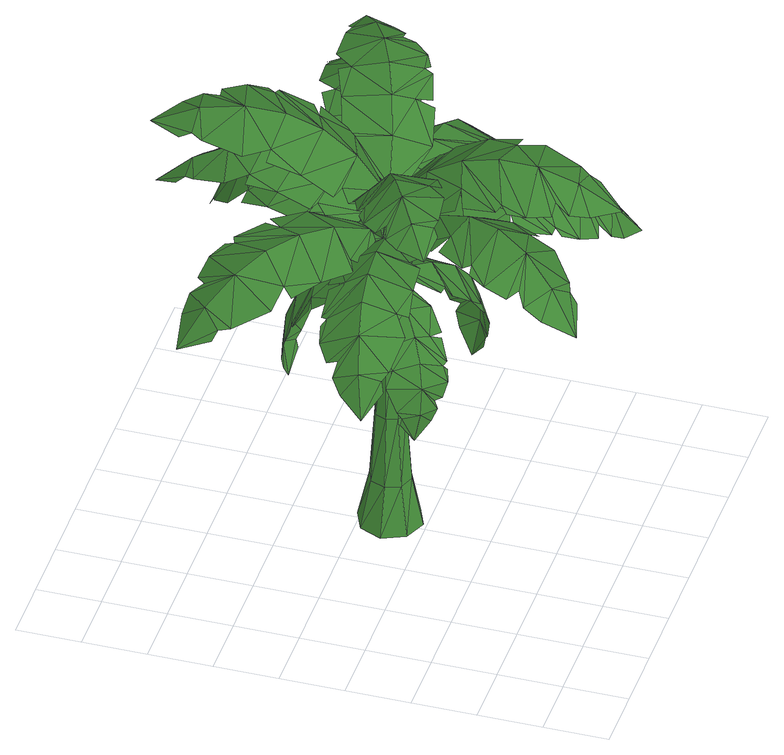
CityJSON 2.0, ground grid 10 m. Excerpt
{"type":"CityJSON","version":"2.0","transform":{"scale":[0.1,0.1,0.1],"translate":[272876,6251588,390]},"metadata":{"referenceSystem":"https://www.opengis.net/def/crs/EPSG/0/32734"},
"CityObjects":{
"tree1":{"type":"SolitaryVegetationObject","attributes":{"height":2.3,"width":0.15,"group":"standard","type":"palm","footprint":[263488.61,6242612.97],"ground_height":25.98},"geometry":[{"type":"MultiSurface","lod":"2","boundaries":[[[0,1,2]],[[2,3,4]],[[5,6,7]],[[8,0,9]],[[10,0,2]],[[9,11,5]],[[12,13,14]],[[14,15,16]],[[17,18,19]],[[20,12,21]],[[22,12,14]],[[21,23,17]],[[24,25,26]],[[26,27,28]],[[29,30,31]],[[32,24,33]],[[34,24,26]],[[33,35,29]],[[36,37,38]],[[39,40,41]],[[40,39,42]],[[43,44,45]],[[44,43,46]],[[47,48,49]],[[48,47,50]],[[51,52,53]],[[52,51,54]],[[55,56,57]],[[56,55,58]],[[59,60,61]],[[60,59,62]],[[63,64,65]],[[37,36,66]],[[64,63,67]],[[68,36,69]],[[40,70,71]],[[36,68,72]],[[73,64,74]],[[75,60,76]],[[64,73,77]],[[78,56,79]],[[60,75,80]],[[81,52,82]],[[56,78,83]],[[84,48,85]],[[52,81,86]],[[87,44,88]],[[48,84,89]],[[70,40,90]],[[44,87,91]],[[92,93,94]],[[94,95,96]],[[97,98,99]],[[100,92,101]],[[102,92,94]],[[101,103,97]],[[104,105,106]],[[106,107,108]],[[109,110,111]],[[112,104,113]],[[114,104,106]],[[113,115,109]],[[116,117,118]],[[118,119,120]],[[121,122,123]],[[124,116,125]],[[126,116,118]],[[125,127,121]],[[128,129,130]],[[130,131,132]],[[133,134,135]],[[136,128,137]],[[138,128,130]],[[137,139,133]],[[140,141,142]],[[142,143,144]],[[145,146,147]],[[148,140,149]],[[150,140,142]],[[149,151,145]],[[152,153,154]],[[154,155,156]],[[157,158,159]],[[160,152,161]],[[162,152,154]],[[161,163,157]],[[164,165,166]],[[166,167,168]],[[169,170,171]],[[172,164,173]],[[174,164,166]],[[173,175,169]],[[176,177,178]],[[178,179,180]],[[181,182,183]],[[184,176,185]],[[186,176,178]],[[185,187,181]],[[188,189,190]],[[190,191,192]],[[193,194,195]],[[196,188,197]],[[198,188,190]],[[197,199,193]],[[200,201,202]],[[201,203,204]],[[205,206,207]],[[208,209,200]],[[210,201,200]],[[209,205,211]],[[212,213,214]],[[213,215,216]],[[217,218,219]],[[220,221,212]],[[222,213,212]],[[221,217,223]],[[224,225,226]],[[225,227,228]],[[229,230,231]],[[232,233,224]],[[234,225,224]],[[233,229,235]],[[10,2,236]],[[10,236,237]],[[236,2,4]],[[236,4,238]],[[5,11,239]],[[5,239,240]],[[8,241,1]],[[8,1,0]],[[10,242,243]],[[10,243,0]],[[5,7,8]],[[5,8,9]],[[244,245,11]],[[244,11,9]],[[5,240,246]],[[5,246,247]],[[247,248,6]],[[247,6,5]],[[249,250,248]],[[249,248,247]],[[247,246,251]],[[247,251,249]],[[244,9,0]],[[244,0,243]],[[4,3,252]],[[4,252,253]],[[2,1,254]],[[2,254,3]],[[22,14,255]],[[22,255,256]],[[255,14,16]],[[255,16,257]],[[17,23,258]],[[17,258,259]],[[20,260,13]],[[20,13,12]],[[22,261,262]],[[22,262,12]],[[17,19,20]],[[17,20,21]],[[263,264,23]],[[263,23,21]],[[17,259,265]],[[17,265,266]],[[266,267,18]],[[266,18,17]],[[268,269,267]],[[268,267,266]],[[266,265,270]],[[266,270,268]],[[263,21,12]],[[263,12,262]],[[16,15,271]],[[16,271,272]],[[14,13,273]],[[14,273,15]],[[34,26,274]],[[34,274,275]],[[274,26,28]],[[274,28,276]],[[29,35,277]],[[29,277,278]],[[32,279,25]],[[32,25,24]],[[34,280,281]],[[34,281,24]],[[29,31,32]],[[29,32,33]],[[282,283,35]],[[282,35,33]],[[29,278,284]],[[29,284,285]],[[285,286,30]],[[285,30,29]],[[287,288,286]],[[287,286,285]],[[285,284,289]],[[285,289,287]],[[282,33,24]],[[282,24,281]],[[28,27,290]],[[28,290,291]],[[26,25,292]],[[26,292,27]],[[293,294,295]],[[293,295,296]],[[294,297,298]],[[294,298,295]],[[297,299,300]],[[297,300,298]],[[299,301,302]],[[299,302,300]],[[301,303,304]],[[301,304,302]],[[303,305,306]],[[303,306,304]],[[305,307,308]],[[305,308,306]],[[307,293,296]],[[307,296,308]],[[309,310,311]],[[309,311,312]],[[310,313,314]],[[310,314,311]],[[313,315,316]],[[313,316,314]],[[315,317,318]],[[315,318,316]],[[317,319,320]],[[317,320,318]],[[319,321,322]],[[319,322,320]],[[321,323,324]],[[321,324,322]],[[323,309,312]],[[323,312,324]],[[41,38,37]],[[41,37,39]],[[45,42,39]],[[45,39,43]],[[49,46,43]],[[49,43,47]],[[53,50,47]],[[53,47,51]],[[57,54,51]],[[57,51,55]],[[61,58,55]],[[61,55,59]],[[65,62,59]],[[65,59,63]],[[63,37,66]],[[63,66,67]],[[325,70,87]],[[325,87,84]],[[325,84,81]],[[325,81,78]],[[325,78,75]],[[325,75,73]],[[325,73,68]],[[325,68,70]],[[314,43,39]],[[314,39,311]],[[316,47,43]],[[316,43,314]],[[318,51,47]],[[318,47,316]],[[320,55,51]],[[320,51,318]],[[322,59,55]],[[322,55,320]],[[324,63,59]],[[324,59,322]],[[312,37,63]],[[312,63,324]],[[311,39,37]],[[311,37,312]],[[71,69,36]],[[71,36,40]],[[64,36,72]],[[64,72,74]],[[77,76,60]],[[77,60,64]],[[80,79,56]],[[80,56,60]],[[83,82,52]],[[83,52,56]],[[86,85,48]],[[86,48,52]],[[89,88,44]],[[89,44,48]],[[91,90,40]],[[91,40,44]],[[40,36,38]],[[40,38,41]],[[44,40,42]],[[44,42,45]],[[48,44,46]],[[48,46,49]],[[52,48,50]],[[52,50,53]],[[56,52,54]],[[56,54,57]],[[60,56,58]],[[60,58,61]],[[64,60,62]],[[64,62,65]],[[36,64,67]],[[36,67,66]],[[70,68,69]],[[70,69,71]],[[68,73,74]],[[68,74,72]],[[73,75,76]],[[73,76,77]],[[75,78,79]],[[75,79,80]],[[78,81,82]],[[78,82,83]],[[81,84,85]],[[81,85,86]],[[84,87,88]],[[84,88,89]],[[87,70,90]],[[87,90,91]],[[296,295,310]],[[296,310,309]],[[295,298,313]],[[295,313,310]],[[298,300,315]],[[298,315,313]],[[300,302,317]],[[300,317,315]],[[302,304,319]],[[302,319,317]],[[304,306,321]],[[304,321,319]],[[306,308,323]],[[306,323,321]],[[308,296,309]],[[308,309,323]],[[102,94,326]],[[102,326,327]],[[326,94,96]],[[326,96,328]],[[97,103,329]],[[97,329,330]],[[100,331,93]],[[100,93,92]],[[102,332,333]],[[102,333,92]],[[97,99,100]],[[97,100,101]],[[334,335,103]],[[334,103,101]],[[97,330,336]],[[97,336,337]],[[337,338,98]],[[337,98,97]],[[339,340,338]],[[339,338,337]],[[337,336,341]],[[337,341,339]],[[334,101,92]],[[334,92,333]],[[96,95,342]],[[96,342,343]],[[94,93,344]],[[94,344,95]],[[114,106,345]],[[114,345,346]],[[345,106,108]],[[345,108,347]],[[109,115,348]],[[109,348,349]],[[112,350,105]],[[112,105,104]],[[114,351,352]],[[114,352,104]],[[109,111,112]],[[109,112,113]],[[353,354,115]],[[353,115,113]],[[109,349,355]],[[109,355,356]],[[356,357,110]],[[356,110,109]],[[358,359,357]],[[358,357,356]],[[356,355,360]],[[356,360,358]],[[353,113,104]],[[353,104,352]],[[108,107,361]],[[108,361,362]],[[106,105,363]],[[106,363,107]],[[126,118,364]],[[126,364,365]],[[364,118,120]],[[364,120,366]],[[121,127,367]],[[121,367,368]],[[124,369,117]],[[124,117,116]],[[126,370,371]],[[126,371,116]],[[121,123,124]],[[121,124,125]],[[372,373,127]],[[372,127,125]],[[121,368,374]],[[121,374,375]],[[375,376,122]],[[375,122,121]],[[377,378,376]],[[377,376,375]],[[375,374,379]],[[375,379,377]],[[372,125,116]],[[372,116,371]],[[120,119,380]],[[120,380,381]],[[118,117,382]],[[118,382,119]],[[138,130,383]],[[138,383,384]],[[383,130,132]],[[383,132,385]],[[133,139,386]],[[133,386,387]],[[136,388,129]],[[136,129,128]],[[138,389,390]],[[138,390,128]],[[133,135,136]],[[133,136,137]],[[391,392,139]],[[391,139,137]],[[133,387,393]],[[133,393,394]],[[394,395,134]],[[394,134,133]],[[396,397,395]],[[396,395,394]],[[394,393,398]],[[394,398,396]],[[391,137,128]],[[391,128,390]],[[132,131,399]],[[132,399,400]],[[130,129,401]],[[130,401,131]],[[150,142,402]],[[150,402,403]],[[402,142,144]],[[402,144,404]],[[145,151,405]],[[145,405,406]],[[148,407,141]],[[148,141,140]],[[150,408,409]],[[150,409,140]],[[145,147,148]],[[145,148,149]],[[410,411,151]],[[410,151,149]],[[145,406,412]],[[145,412,413]],[[413,414,146]],[[413,146,145]],[[415,416,414]],[[415,414,413]],[[413,412,417]],[[413,417,415]],[[410,149,140]],[[410,140,409]],[[144,143,418]],[[144,418,419]],[[142,141,420]],[[142,420,143]],[[162,154,421]],[[162,421,422]],[[421,154,156]],[[421,156,423]],[[157,163,424]],[[157,424,425]],[[160,426,153]],[[160,153,152]],[[162,427,428]],[[162,428,152]],[[157,159,160]],[[157,160,161]],[[429,430,163]],[[429,163,161]],[[157,425,431]],[[157,431,432]],[[432,433,158]],[[432,158,157]],[[434,435,433]],[[434,433,432]],[[432,431,436]],[[432,436,434]],[[429,161,152]],[[429,152,428]],[[156,155,437]],[[156,437,438]],[[154,153,439]],[[154,439,155]],[[174,166,440]],[[174,440,441]],[[440,166,168]],[[440,168,442]],[[169,175,443]],[[169,443,444]],[[172,445,165]],[[172,165,164]],[[174,446,447]],[[174,447,164]],[[169,171,172]],[[169,172,173]],[[448,449,175]],[[448,175,173]],[[169,444,450]],[[169,450,451]],[[451,452,170]],[[451,170,169]],[[453,454,452]],[[453,452,451]],[[451,450,455]],[[451,455,453]],[[448,173,164]],[[448,164,447]],[[168,167,456]],[[168,456,457]],[[166,165,458]],[[166,458,167]],[[186,178,459]],[[186,459,460]],[[459,178,180]],[[459,180,461]],[[181,187,462]],[[181,462,463]],[[184,464,177]],[[184,177,176]],[[186,465,466]],[[186,466,176]],[[181,183,184]],[[181,184,185]],[[467,468,187]],[[467,187,185]],[[181,463,469]],[[181,469,470]],[[470,471,182]],[[470,182,181]],[[472,473,471]],[[472,471,470]],[[470,469,474]],[[470,474,472]],[[467,185,176]],[[467,176,466]],[[180,179,475]],[[180,475,476]],[[178,177,477]],[[178,477,179]],[[198,190,478]],[[198,478,479]],[[478,190,192]],[[478,192,480]],[[193,199,481]],[[193,481,482]],[[196,483,189]],[[196,189,188]],[[198,484,485]],[[198,485,188]],[[193,195,196]],[[193,196,197]],[[486,487,199]],[[486,199,197]],[[193,482,488]],[[193,488,489]],[[489,490,194]],[[489,194,193]],[[491,492,490]],[[491,490,489]],[[489,488,493]],[[489,493,491]],[[486,197,188]],[[486,188,485]],[[192,191,494]],[[192,494,495]],[[190,189,496]],[[190,496,191]],[[210,497,498]],[[210,498,201]],[[498,499,203]],[[498,203,201]],[[205,500,501]],[[205,501,211]],[[208,200,202]],[[208,202,502]],[[210,200,503]],[[210,503,504]],[[205,209,208]],[[205,208,206]],[[505,209,211]],[[505,211,506]],[[205,507,508]],[[205,508,500]],[[507,205,207]],[[507,207,509]],[[510,507,509]],[[510,509,511]],[[507,510,512]],[[507,512,508]],[[505,503,200]],[[505,200,209]],[[203,513,514]],[[203,514,204]],[[201,204,515]],[[201,515,202]],[[222,516,517]],[[222,517,213]],[[517,518,215]],[[517,215,213]],[[217,519,520]],[[217,520,223]],[[220,212,214]],[[220,214,521]],[[222,212,522]],[[222,522,523]],[[217,221,220]],[[217,220,218]],[[524,221,223]],[[524,223,525]],[[217,526,527]],[[217,527,519]],[[526,217,219]],[[526,219,528]],[[529,526,528]],[[529,528,530]],[[526,529,531]],[[526,531,527]],[[524,522,212]],[[524,212,221]],[[215,532,533]],[[215,533,216]],[[213,216,534]],[[213,534,214]],[[234,535,536]],[[234,536,225]],[[536,537,227]],[[536,227,225]],[[229,538,539]],[[229,539,235]],[[232,224,226]],[[232,226,540]],[[234,224,541]],[[234,541,542]],[[229,233,232]],[[229,232,230]],[[543,233,235]],[[543,235,544]],[[229,545,546]],[[229,546,538]],[[545,229,231]],[[545,231,547]],[[548,545,547]],[[548,547,549]],[[545,548,550]],[[545,550,546]],[[543,541,224]],[[543,224,233]],[[227,551,552]],[[227,552,228]],[[225,228,553]],[[225,553,226]]]}]}
},
"vertices":[
[243,216,643],[296,166,604],[270,270,614],[310,234,588],[294,325,561],[183,112,643],[196,50,593],[248,88,605],[254,129,621],[214,163,653],[202,231,633],[115,155,622],[297,243,699],[374,225,686],[302,297,664],[358,286,657],[311,348,607],[297,128,713],[351,79,685],[371,138,696],[353,176,702],[296,187,715],[260,233,678],[229,126,670],[376,204,607],[449,228,589],[352,261,592],[404,280,582],[328,325,556],[428,105,582],[492,97,539],[486,152,570],[454,173,588],[402,152,604],[344,185,585],[362,84,542],[339,383,550],[329,373,457],[341,398,542],[312,380,457],[312,395,550],[321,406,542],[302,406,542],[295,373,457],[285,383,550],[283,398,542],[270,385,542],[287,356,457],[273,356,550],[261,365,542],[261,346,542],[295,339,457],[285,329,550],[270,327,542],[283,314,542],[312,332,457],[312,317,550],[302,306,542],[321,306,542],[329,339,457],[339,329,550],[341,314,542],[354,327,542],[336,356,457],[351,356,550],[362,346,542],[354,385,542],[362,365,542],[334,378,607],[335,392,599],[312,388,607],[321,398,599],[348,379,599],[344,356,607],[354,365,599],[334,334,607],[348,333,599],[354,347,599],[312,324,607],[321,314,599],[335,320,599],[290,334,607],[289,320,599],[303,314,599],[280,356,607],[270,347,599],[276,333,599],[290,378,607],[276,379,599],[270,365,599],[303,398,599],[289,392,599],[453,413,640],[433,488,624],[399,391,611],[383,445,603],[344,372,561],[557,465,640],[573,533,606],[513,525,624],[488,493,634],[506,437,649],[477,383,618],[585,403,597],[231,332,705],[245,265,697],[269,346,667],[281,299,663],[303,355,611],[146,289,735],[126,227,719],[180,235,719],[202,264,718],[190,313,728],[206,355,689],[112,337,699],[469,344,590],[481,405,553],[411,349,582],[419,394,558],[347,351,555],[568,331,556],[598,364,501],[556,393,528],[527,383,551],[522,338,581],[468,306,579],[550,262,540],[280,448,723],[205,460,692],[294,401,676],[238,407,656],[308,361,608],[257,560,758],[202,610,725],[190,545,719],[213,508,723],[268,501,750],[321,467,714],[335,580,736],[411,384,705],[399,457,694],[364,369,668],[354,422,662],[319,359,611],[510,425,726],[535,491,703],[475,487,709],[449,457,712],[459,402,725],[434,355,686],[540,368,686],[318,497,633],[248,509,619],[316,445,607],[265,452,599],[310,392,561],[313,602,633],[263,641,602],[247,589,618],[265,556,628],[317,550,641],[351,506,613],[375,602,594],[179,454,603],[130,407,563],[229,417,589],[194,381,563],[285,378,553],[93,526,577],[41,516,519],[66,463,544],[100,454,567],[133,491,599],[202,489,592],[148,581,558],[376,515,575],[315,544,534],[352,455,572],[306,477,546],[327,386,550],[422,610,528],[394,648,465],[351,615,499],[353,585,528],[400,567,560],[415,500,563],[487,567,511],[156,343,573],[159,276,555],[213,348,571],[215,299,561],[278,351,551],[63,329,532],[46,278,488],[88,267,523],[112,287,545],[106,337,560],[152,376,553],[71,391,498],[225,293,417],[255,315,441],[202,339,402],[294,345,456],[237,348,432],[191,272,351],[176,322,352],[175,305,313],[189,315,377],[204,279,387],[247,277,406],[236,246,338],[320,472,413],[317,431,439],[371,454,388],[312,377,456],[355,420,423],[320,517,339],[369,489,332],[350,503,292],[358,484,362],[321,501,380],[288,469,405],[262,503,333],[415,289,410],[378,313,438],[372,251,384],[330,346,456],[348,284,421],[457,265,331],[405,234,324],[428,244,280],[406,247,355],[441,273,375],[428,320,401],[474,327,325],[204,302,597],[172,252,623],[266,332,561],[109,119,611],[128,106,616],[269,118,609],[170,240,626],[138,195,630],[146,183,632],[129,181,627],[107,93,603],[149,62,614],[177,43,591],[113,14,561],[169,30,578],[103,65,586],[327,243,571],[313,305,553],[321,216,582],[240,288,628],[230,234,658],[286,340,600],[245,92,668],[265,92,680],[373,174,697],[233,223,663],[227,171,672],[238,165,678],[228,154,671],[257,69,666],[302,67,692],[340,63,681],[311,3,649],[343,47,670],[272,42,657],[372,299,642],[338,341,608],[377,276,658],[295,236,556],[315,177,566],[309,308,547],[390,64,528],[409,70,539],[472,182,582],[322,168,567],[341,120,558],[354,119,562],[349,107,552],[411,51,519],[455,63,542],[489,80,531],[484,27,481],[496,71,515],[434,39,501],[409,302,573],[355,330,555],[425,280,580],[347,391,7],[312,406,7],[312,388,87],[335,379,87],[277,391,7],[289,379,87],[262,356,7],[280,356,87],[277,321,7],[289,333,87],[312,306,7],[312,324,87],[347,321,7],[335,333,87],[362,356,7],[344,356,87],[329,373,206],[312,380,206],[312,376,368],[326,370,368],[295,373,206],[298,370,368],[288,356,206],[292,356,368],[295,339,206],[298,342,368],[312,332,206],[312,336,368],[329,339,206],[326,342,368],[336,356,206],[332,356,368],[312,356,607],[432,337,575],[488,354,598],[362,353,553],[607,431,591],[600,450,603],[480,511,629],[496,362,602],[545,381,604],[547,393,610],[560,388,601],[622,453,586],[606,496,611],[591,530,601],[654,530,561],[603,540,588],[638,478,574],[363,451,591],[338,399,561],[383,466,603],[233,388,638],[192,377,672],[286,371,606],[93,313,702],[102,298,712],[208,247,714],[186,371,678],[146,356,693],[147,346,700],[133,350,695],[80,294,704],[99,260,726],[109,229,718],[49,226,700],[97,220,711],[64,272,701],[295,292,649],[308,332,613],[282,281,665],[402,285,566],[458,275,571],[350,327,553],[577,270,521],[582,290,525],[527,400,542],[469,277,571],[514,267,559],[522,277,559],[527,265,552],[595,277,507],[609,322,515],[609,352,496],[643,311,455],[617,350,480],[614,285,486],[403,405,548],[354,374,546],[428,409,550],[363,426,660],[356,475,703],[333,374,610],[315,613,735],[292,608,741],[194,509,713],[350,484,709],[344,534,729],[331,537,734],[341,551,731],[298,635,734],[247,626,748],[211,627,728],[238,698,715],[208,646,719],[281,662,726],[230,395,636],[280,366,603],[217,414,654],[397,318,635],[446,329,667],[336,340,605],[563,393,686],[556,411,697],[443,475,708],[454,335,673],[501,349,684],[501,361,691],[515,356,685],[579,413,686],[563,453,710],[553,487,700],[618,485,674],[566,496,691],[597,436,679],[337,430,648],[316,385,612],[355,442,664],[372,452,573],[379,504,595],[333,400,554],[360,632,588],[342,632,599],[246,556,623],[376,514,598],[379,562,601],[369,567,606],[378,577,598],[348,652,584],[306,655,607],[272,655,597],[296,707,561],[269,669,585],[333,674,573],[253,437,588],[286,397,561],[247,459,599],[274,471,572],[228,513,583],[297,403,551],[118,590,540],[101,575,545],[89,439,556],[217,517,583],[180,554,576],[167,549,576],[169,564,569],[95,595,527],[57,561,536],[38,535,514],[27,595,474],[30,543,498],[72,600,505],[201,362,551],[265,362,543],[176,372,555],[415,423,556],[444,479,555],[353,381,547],[487,595,487],[468,609,491],[335,589,517],[445,490,553],[470,533,536],[463,544,535],[477,545,526],[485,616,471],[443,646,478],[411,654,457],[463,672,409],[415,661,440],[482,636,445],[289,462,537],[305,401,539],[293,490,537],[213,404,540],[158,404,538],[271,372,542],[50,374,481],[47,356,490],[115,269,540],[148,400,537],[104,398,520],[99,388,523],[92,396,512],[34,360,469],[28,319,488],[35,286,478],[1,307,426],[28,282,462],[21,345,450],[234,289,556],[276,326,549],[210,281,557],[268,266,400],[293,289,425],[305,332,449],[211,259,319],[225,251,316],[184,328,374],[247,251,366],[262,264,395],[238,254,364],[243,249,355],[186,273,307],[216,256,301],[177,298,302],[190,283,256],[178,301,289],[209,264,282],[283,359,452],[243,362,436],[227,357,426],[263,461,403],[264,423,430],[292,380,452],[288,513,309],[271,508,308],[371,478,357],[262,490,365],[265,467,397],[271,494,362],[261,495,353],[317,521,291],[279,512,290],[341,508,281],[312,511,235],[341,505,267],[287,511,268],[331,375,449],[362,404,427],[368,420,415],[435,348,399],[398,366,428],[343,363,451],[469,297,299],[474,315,298],[393,238,350],[462,333,359],[439,342,393],[461,323,355],[466,331,346],[462,266,280],[474,306,279],[437,250,269],[455,276,219],[435,252,254],[469,299,255],[318,329,448],[329,285,424],[341,271,412]
]}
